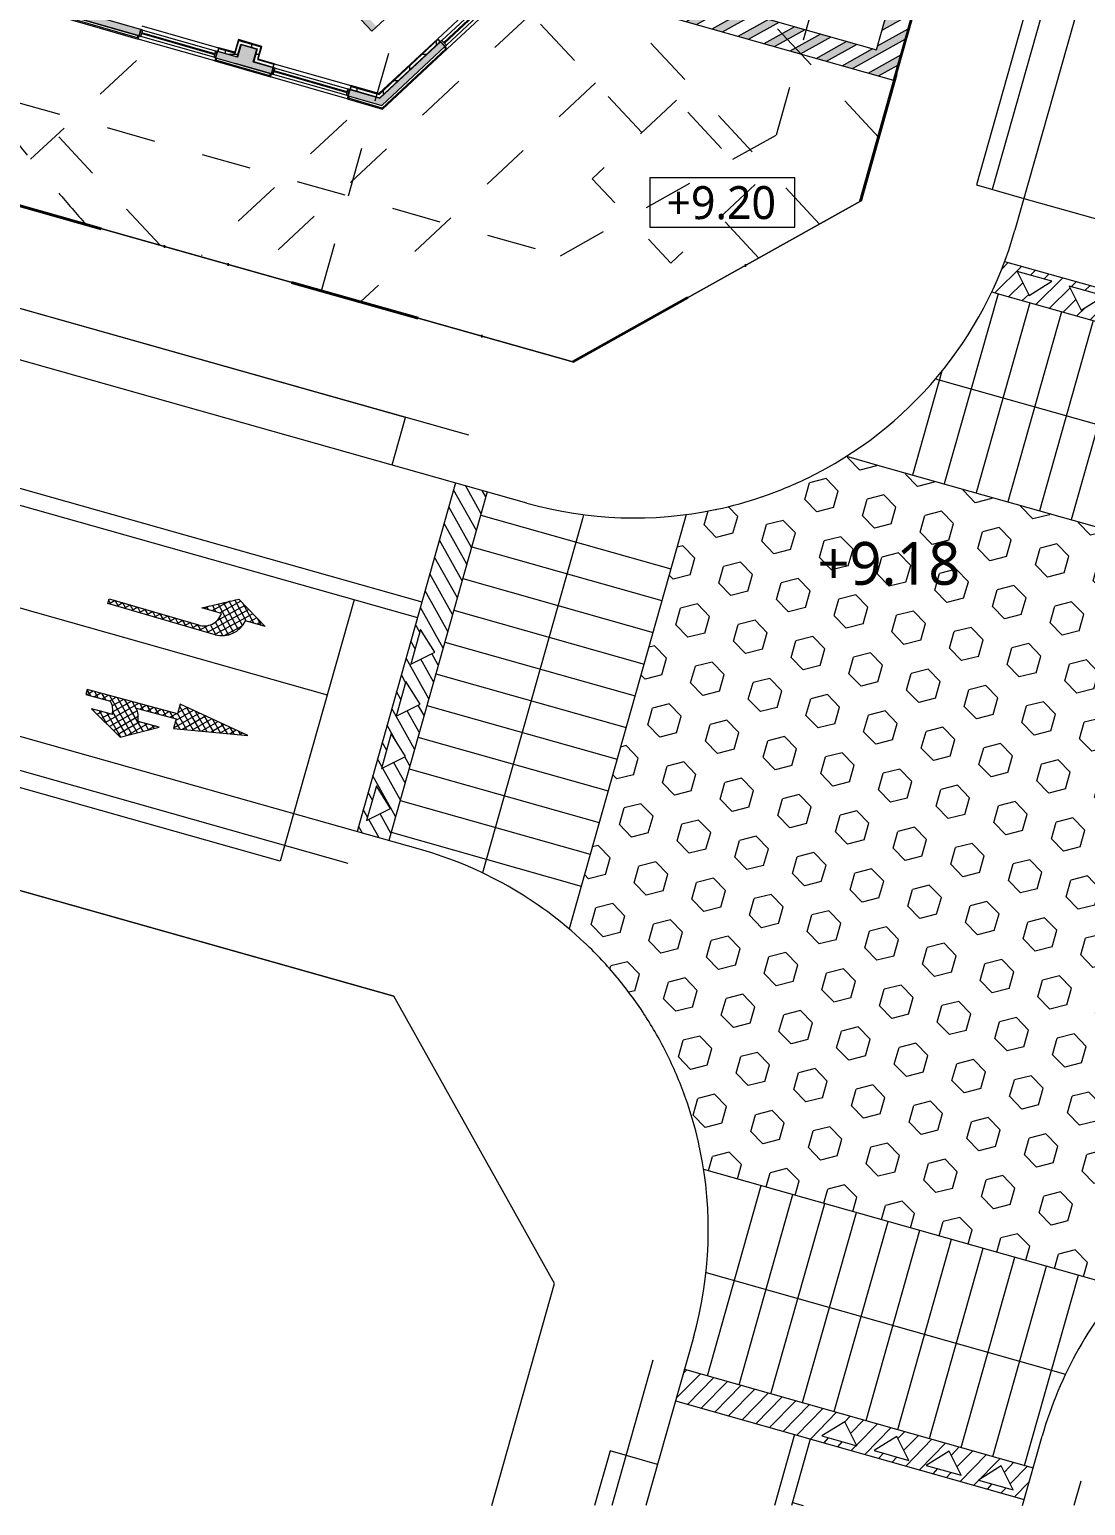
# Model space of a CAD drawing. Header units: millimetres. Extents: x -71377 to 516042, y -145869 to 441446.
# Drawn here: x 238424 to 270470, y 9500 to 54296 of the extents above; entities that cross this region are included whole.
import ezdxf

# ---------------------------------------------------------------- set-up
doc = ezdxf.new("R2010")
doc.units = ezdxf.units.MM
doc.header["$LTSCALE"] = 1000
doc.linetypes.add('_2점쇄선_M_', pattern=[10, 4, -2, 0, -2, 0, -2])
doc.linetypes.add('_점선_M_', pattern=[3, 1.5, -1.5])
doc.layers.get('Defpoints').update_dxf_attribs({"color": 171, "lineweight": 5})
for name, color, linetype, lineweight in [('08', 8, 'Continuous', 5), ('09_HID', 9, '_점선_M_', 5), ('251024_도로_dwg', 8, 'Continuous', 5), ('9-부천대장-j-교통개선-당초안', 7, 'Continuous', 5), ('A-bord', 1, '_2점쇄선_M_', 40), ('A-ele-8', 8, 'Continuous', 5), ('A-fnsh', 5, 'Continuous', 5), ('A-fnsh-4', 4, 'Continuous', 5), ('A-hat', 251, 'Continuous', 5), ('A-insu', 251, 'Continuous', 5), ('A-text-1', 3, 'Continuous', 5), ('A-text-2', 7, 'Continuous', 5), ('A-wind', 4, 'Continuous', 5), ('A-wind-hdln', 8, 'Continuous', 5), ('A_cwall', 2, 'Continuous', 5), ('A_fnsh', 5, 'Continuous', 5), ('A_fnsh-4', 4, 'Continuous', 5), ('AA_dash_M_', 7, '_점선_M_', 5), ('j-스쿨존 휀스', 7, 'Continuous', 5), ('S-ccol', 2, 'Continuous', 5), ('개선안도 base 2022 09$0$00_계획선', 7, 'Continuous', 5), ('개선안도 base 2022 09$0$j-교통개선-당초안', 7, 'Continuous', 5), ('개선안도 base 2022 09$0$m-2023_08_10', 7, 'Continuous', 5), ('조경라인_dwg', 8, 'Continuous', 5)]:
    doc.layers.add(name, color=color, linetype=linetype, lineweight=lineweight)
doc.styles.add('나눔고딕_4', font='NanumGothic.ttf', dxfattribs={"height": 1300})
doc.styles.add('나눔고딕_5', font='NanumGothic.ttf', dxfattribs={"height": 1000})
pattern_1 = [(0, (165969.5, 243949.9), (0, 800), []), (90, (165969.5, 243949.9), (-800, 5e-14), [])]

# ---------------------------------------------------------------- blocks, each defined once
blk = doc.blocks.new('251024_도로_dwg_A$C61e17efd-3827739-지반층 배치도')
at = {"layer": '9-부천대장-j-교통개선-당초안'}
h = blk.add_hatch(dxfattribs=at)
h.set_pattern_fill('FP_2', color=256, style=0, pattern_type=2)
h.set_pattern_definition([(74.222, (197844.55, -56421.4), (-875.066, 247.256), [525, -1050]), (194.222, (197844.55, -56421.4), (223.403, -881.457), [525, -1050]), (134.222, (197987.3, -55916.2), (-651.663, -634.2), [525, -1050])])
h.paths.add_polyline_path([(198415, -79444), (198671, -79153), (198937, -78870), (199211, -78596), (199494, -78330), (199786, -78075), (200086, -77828), (200643, -77412), (200708, -77365), (201030, -77149), (201359, -76944), (201695, -76749), (202036, -76565), (202608, -76290), (202737, -76231), (203094, -76081), (203457, -75943), (203823, -75816), (204194, -75701), (204568, -75599), (204945, -75509), (205325, -75430), (205708, -75364), (209262, -62786), (208699, -62299), (208168, -61778), (207670, -61225), (207207, -60643), (206781, -60032), (206394, -59397), (206047, -58739), (190061, -54222), (189421, -54601), (188759, -54940), (188076, -55237), (187377, -55491), (186663, -55702), (185938, -55867), (185204, -55988), (181650, -68567), (181941, -68823), (182224, -69088), (182498, -69363), (182763, -69646), (183019, -69938), (183265, -70237), (183502, -70545), (183728, -70860), (183944, -71182), (184150, -71511), (184345, -71847), (184529, -72188), (184701, -72536), (184863, -72888), (185013, -73246), (185151, -73608), (185278, -73975), (185392, -74346), (185495, -74720), (185585, -75097), (185663, -75477), (185729, -75860), (191254, -77421)])
at = {"layer": 'j-스쿨존 휀스'}
for p, q in [((178609, -53584), (109803, -34143)), ((197043, -37075), (194487, -46120)), ((174938, -66576), (106132, -47134)), ((184186, -81658), (182941, -86064)), ((197177, -85329), (196969, -86064))]:
    blk.add_line(p, q, dxfattribs=at)
blk = doc.blocks.new('251024_도로_dwg__X6-3827740-지반층 배치도')
at = {"layer": '개선안도 base 2022 09$0$j-교통개선-당초안'}
for p, q in [((556.59, 755.46), (557.66, 756.53)), ((558.19, 754.38), (556.59, 755.98)), ((556.59, 752.81), (558.19, 754.41)), ((558.19, 751.72), (556.59, 753.32)), ((556.59, 750.16), (558.19, 751.76)), ((558.19, 749.07), (556.59, 750.67)), ((556.59, 747.51), (558.19, 749.11)), ((558.19, 746.42), (556.59, 748.02)), ((556.59, 744.86), (558.19, 746.46)), ((558.19, 743.77), (556.59, 745.37)), ((556.59, 742.21), (558.19, 743.81)), ((558.19, 741.12), (556.59, 742.72)), ((556.59, 739.56), (558.19, 741.16)), ((558.19, 738.47), (556.59, 740.07)), ((556.59, 736.9), (558.19, 738.5)), ((558.19, 735.81), (556.59, 737.41)), ((556.59, 734.25), (558.19, 735.85)), ((558.19, 733.16), (556.59, 734.76)), ((556.59, 731.6), (558.19, 733.2)), ((558.19, 730.51), (556.59, 732.11)), ((556.59, 728.95), (558.19, 730.55)), ((558.19, 727.86), (556.59, 729.46)), ((556.59, 726.3), (558.19, 727.9)), ((558.19, 725.21), (556.59, 726.81)), ((556.59, 723.65), (558.19, 725.25)), ((558.99, 721.76), (556.59, 724.16)), ((556.59, 720.99), (558.49, 722.89)), ((568, 710.09), (556.59, 721.5)), ((556.6, 718.35), (559.39, 721.14)), ((559, 712.8), (566.87, 720.67)), ((565.33, 723.37), (564.06, 724.64)), ((564.06, 723.16), (564.95, 724.04)), ((564.06, 720.51), (565.91, 722.36)), ((568.86, 717.19), (564.06, 721.99)), ((567.04, 708.4), (556.59, 718.85)), ((557.03, 716.13), (560.72, 719.82)), ((562.13, 710.66), (557.24, 715.55)), ((557.86, 714.31), (562.49, 718.93)), ((560.43, 711.58), (567.84, 718.98)), ((568.97, 711.78), (561.29, 719.46)), ((562.16, 710.65), (568.8, 717.29)), ((569.93, 713.47), (564.06, 719.34)), ((564.06, 709.9), (569.77, 715.61)), ((564.06, 707.25), (569.47, 712.66)), ((566.08, 706.72), (564.06, 708.73)), ((564.06, 704.6), (565.94, 706.48)), ((565.11, 705.03), (564.06, 706.08)), ((564.15, 703.34), (564.06, 703.43))]:
    blk.add_line(p, q, dxfattribs=at)
blk = doc.blocks.new('251024_도로_dwg__X3-3827746-지반층 배치도')
at = {"layer": '개선안도 base 2022 09$0$j-교통개선-당초안'}
for p, q in [((585.38, 755.08), (587.06, 756.77)), ((587.07, 754.66), (585.38, 756.36)), ((577.46, 747.16), (581.2, 750.9)), ((581.2, 749.93), (579.82, 751.31)), ((581.2, 752.58), (580.79, 752.99)), ((580.99, 753.35), (581.2, 753.55)), ((585.38, 752.43), (587.07, 754.13)), ((587.07, 752.01), (585.38, 753.7)), ((585.38, 749.78), (587.07, 751.48)), ((587.07, 749.36), (585.38, 751.05)), ((574.55, 741.6), (581.2, 748.25)), ((575.51, 739.91), (582.05, 746.45)), ((576.48, 738.23), (587.07, 748.83)), ((584.6, 738.57), (576.93, 746.24)), ((577.44, 736.54), (587.07, 746.17)), ((587.07, 738.75), (577.89, 747.93)), ((581.2, 747.28), (578.86, 749.62)), ((587.07, 741.4), (582.03, 746.45)), ((587.07, 744.05), (584, 747.13)), ((587.07, 746.71), (585.38, 748.4)), ((581.2, 736.67), (575, 742.87)), ((582.8, 737.72), (575.97, 744.56)), ((578.41, 734.85), (587.07, 743.52)), ((585.1, 738.9), (587.07, 740.87)), ((581.2, 734.02), (575.79, 739.43)), ((579.37, 733.17), (581.2, 734.99)), ((585.38, 736.52), (587.07, 738.22)), ((587.07, 736.1), (585.38, 737.79)), ((585.38, 733.87), (587.07, 735.57)), ((587.07, 733.45), (585.38, 735.14)), ((581.2, 731.37), (579.33, 733.24)), ((580.33, 731.48), (581.2, 732.34)), ((585.38, 731.22), (587.07, 732.92)), ((587.07, 730.8), (585.38, 732.49)), ((585.38, 728.57), (587.07, 730.26)), ((589.25, 718.01), (582.15, 725.12)), ((582.36, 722.9), (584.58, 725.12)), ((582.75, 720.64), (587.23, 725.12)), ((583.14, 718.37), (589.88, 725.12)), ((589.64, 720.27), (584.8, 725.12)), ((587.07, 728.14), (585.38, 729.84)), ((585.38, 725.92), (587.07, 727.61)), ((587.07, 725.49), (585.38, 727.19)), ((590.03, 722.54), (587.45, 725.12)), ((590.41, 724.81), (590.1, 725.12)), ((588.87, 715.74), (582.5, 722.11)), ((583.52, 716.11), (590.04, 722.62)), ((588.48, 713.48), (583.04, 718.92)), ((588.1, 711.21), (583.59, 715.72)), ((583.91, 713.84), (589.5, 719.43)), ((584.3, 711.57), (588.95, 716.23)), ((587.71, 708.95), (584.13, 712.52)), ((584.68, 709.31), (588.41, 713.03)), ((587.32, 706.68), (584.68, 709.33)), ((585.07, 707.04), (587.86, 709.84)), ((586.94, 704.42), (585.22, 706.13)), ((585.45, 704.78), (587.32, 706.64)), ((586.55, 702.15), (585.77, 702.93)), ((585.84, 702.51), (586.77, 703.44))]:
    blk.add_line(p, q, dxfattribs=at)
blk = doc.blocks.new('251024_도로_dwg-3827738-지반층 배치도')
at = {"layer": '개선안도 base 2022 09$0$j-교통개선-당초안'}
h = blk.add_hatch(dxfattribs=at)
h.set_pattern_fill('FP_8', color=256, style=0, pattern_type=2)
h.set_pattern_definition([(76.222, (-918657.7, 148113.13), (-364.2097, 89.3102), [])])
h.paths.add_polyline_path([(-918658, 148113), (-928064, 142411), (-927546, 141556), (-918139, 147258)])
h.paths.add_polyline_path([(-922464, 145584), (-922621, 144785), (-923402, 145016), (-922974, 145275)])
h.paths.add_polyline_path([(-923871, 144732), (-924027, 143932), (-924809, 144163)])
h.paths.add_polyline_path([(-925277, 143879), (-925434, 143079), (-926215, 143310)])
h.paths.add_polyline_path([(-926684, 143026), (-926841, 142227), (-927622, 142458)])
h.paths.add_polyline_path([(-898960, 115617), (-908367, 109915), (-907849, 109060), (-898442, 114762)])
h.paths.add_polyline_path([(-898884, 114715), (-899822, 114147), (-899665, 114946)])
h.paths.add_polyline_path([(-900291, 113862), (-901229, 113294), (-901072, 114093)])
h.paths.add_polyline_path([(-901698, 113010), (-902636, 112441), (-902479, 113241)])
h.paths.add_polyline_path([(-903105, 112157), (-904042, 111588), (-903886, 112388)])
h = blk.add_hatch(dxfattribs=at)
h.set_pattern_fill('FP_7', color=256, style=0, pattern_type=2)
h.set_pattern_definition([(2, (505123839.52, 278730691.2), (-13.08731126, 374.77156013), [])])
h.paths.add_polyline_path([(-899428, 143398), (-900284, 142880), (-894582, 133473), (-893726, 133991), (-897162, 139659)])
h.paths.add_polyline_path([(-899382, 142956), (-898813, 142018), (-899613, 142174)])
h.paths.add_polyline_path([(-898529, 141549), (-897961, 140611), (-898760, 140767)])
h.paths.add_polyline_path([(-897676, 140142), (-897108, 139204), (-897907, 139361)])
h.paths.add_polyline_path([(-896824, 138735), (-896255, 137797), (-897055, 137954)])
h.paths.add_polyline_path([(-929230, 125042), (-930085, 124523), (-924620, 115508), (-924010, 115791), (-923700, 115919), (-927936, 122908)])
h.paths.add_polyline_path([(-925310, 118174), (-925541, 117393), (-926110, 118331)])
h.paths.add_polyline_path([(-924458, 116768), (-924689, 115986), (-925257, 116924)])
at = {"layer": '개선안도 base 2022 09$0$00_계획선'}
blk.add_line((-1028222, 47205), (-922668, 111186), dxfattribs=at)
at = {"layer": '개선안도 base 2022 09$0$00_계획선', "flags": 128}
for points in [[(-887488, 132510), (-893471, 128884), (-895853, 119172), (-769348, -89530)], [(-922668, 111186), (-912956, 108804), (-783522, -104730)]]:
    blk.add_lwpolyline(points, dxfattribs=at)
at = {"layer": '개선안도 base 2022 09$0$j-교통개선-당초안'}
for p, q in [((-899268, 143495), (-901139, 142361)), ((-893726, 133991), (-899428, 143398)), ((-900142, 142645), (-905273, 139535)), ((-894582, 133473), (-900284, 142880)), ((-899623, 141790), (-904754, 138680)), ((-897060, 131774), (-902936, 141468)), ((-899147, 129429), (-905980, 140703)), ((-899105, 140935), (-904236, 137825)), ((-898586, 140080), (-903717, 136970)), ((-898068, 139224), (-903199, 136114)), ((-894219, 138662), (-894394, 138950)), ((-895930, 137626), (-894138, 138712)), ((-897550, 138369), (-902681, 135259)), ((-895670, 137198), (-893758, 138357)), ((-897031, 137514), (-902162, 134404)), ((-896513, 136659), (-901644, 133549)), ((-895995, 135804), (-901126, 132694)), ((-895437, 132954), (-890908, 135700)), ((-895476, 134949), (-900607, 131839)), ((-894958, 134094), (-900089, 130983)), ((-917619, 117462), (-925135, 129862)), ((-920983, 117224), (-926903, 126991)), ((-900677, 126249), (-900682, 126234)), ((-923787, 116062), (-929230, 125042)), ((-901020, 124856), (-901023, 124841)), ((-924620, 115508), (-930085, 124523)), ((-925877, 119511), (-920746, 122621)), ((-925359, 118655), (-920228, 121766)), ((-911807, 114846), (-901137, 121314)), ((-924840, 117800), (-919709, 120910)), ((-899185, 115480), (-902295, 120611)), ((-924322, 116945), (-919191, 120055)), ((-900040, 114962), (-903151, 120093)), ((-923804, 116090), (-918673, 119200)), ((-900896, 114444), (-904006, 119575)), ((-769348, -89530), (-895853, 119172)), ((-901751, 113925), (-904861, 119056)), ((-909922, 112480), (-900372, 118269)), ((-902606, 113407), (-905716, 118538)), ((-903461, 112889), (-906571, 118020)), ((-904316, 112370), (-907426, 117501)), ((-905171, 111852), (-908282, 116983)), ((-899478, 116472), (-772537, -92950)), ((-906027, 111334), (-909137, 116465)), ((-906882, 110815), (-909992, 115946)), ((-908367, 109915), (-898960, 115617)), ((-907737, 110297), (-910847, 115428)), ((-934391, 109635), (-925497, 115026)), ((-907849, 109060), (-898442, 114762)), ((-879040, 75519), (-900612, 111108))]:
    blk.add_line(p, q, dxfattribs=at)
at = {"layer": '개선안도 base 2022 09$0$j-교통개선-당초안', "flags": 128}
for points in [[(-899613, 142174), (-898813, 142018), (-899382, 142956)], [(-898760, 140767), (-897961, 140611), (-898529, 141549)], [(-897907, 139361), (-897108, 139204), (-897676, 140142)], [(-897055, 137954), (-896255, 137797), (-896824, 138735)], [(-925310, 118174), (-926110, 118331), (-925541, 117393)], [(-924458, 116768), (-925257, 116924), (-924689, 115986)], [(-899665, 114946), (-899822, 114147), (-898884, 114715)], [(-901072, 114093), (-901229, 113294), (-900291, 113862)], [(-902479, 113241), (-902636, 112441), (-901698, 113010)], [(-903886, 112388), (-904042, 111588), (-903105, 112157)]]:
    blk.add_lwpolyline(points, close=True, dxfattribs=at)
for points in [[(-892016, 135028), (-891239, 133745), (-889768, 134637)], [(-933613, 108352), (-925575, 113225), (-926352, 114507), (-928296, 117714)], [(-903177, 109553), (-897405, 113051), (-896122, 113829), (-861652, 56961), (-862934, 56183)], [(-864586, 51674), (-875036, 68913), (-883821, 77620), (-904214, 111263)], [(-909015, 110984), (-867676, 42785), (-858269, 48487)], [(-865014, 51415), (-875431, 68601), (-884217, 77308), (-904642, 111004)], [(-896101, 107450), (-896763, 108514), (-896505, 108674), (-898005, 110365), (-897150, 108273), (-896892, 108433), (-895393, 106026), (-895264, 106106), (-895673, 106763)], [(-899945, 107115), (-899628, 106581), (-900634, 107152), (-900652, 108308), (-900335, 107773)], [(-895439, 107096), (-895305, 106881), (-895091, 106537), (-895137, 107761), (-896215, 108343), (-895867, 107784)], [(-906812, 107349), (-908095, 106572), (-873624, 49704), (-872341, 50481), (-866569, 53980)], [(-899370, 107457), (-897639, 104538), (-897762, 104465), (-899200, 106890)]]:
    blk.add_lwpolyline(points, dxfattribs=at)
at = {"layer": '개선안도 base 2022 09$0$j-교통개선-당초안'}
for centre, radius, start, end in [((-907359, 152623), 12000, 273.6497, 301.2221), ((-889217, 122692), 12000, 121.2221, 148.7901), ((-889217, 122692), 12000, 149.0196, 155.7236), ((-889217, 122692), 12000, 148.7901, 149.0196), ((-889217, 122692), 12000, 155.9651, 162.7119), ((-889217, 122692), 12000, 155.7236, 155.9651), ((-889217, 122692), 12000, 162.8332, 169.6113), ((-889217, 122692), 12000, 169.7322, 176.4798), ((-889217, 122692), 12000, 176.7201, 183.4255), ((-889217, 122692), 12000, 176.4798, 176.7201), ((-889217, 122692), 12000, 183.4255, 183.6531), ((-889217, 122692), 12000, 183.6531, 211.2221), ((-900043, 107034), 795, 32.1438, 111.5663), ((-895314, 107148), 843, 131.0062, 158.9858), ((-899685, 106631), 550, 28.1746, 118.1846), ((-895109, 106615), 583, 124.3879, 165.2376)]:
    blk.add_arc(centre, radius, start, end, dxfattribs=at)
at = {"layer": '개선안도 base 2022 09$0$m-2023_08_10'}
for p, q in [((-920958, 116645), (-918154, 118345)), ((-917072, 116559), (-917619, 117462)), ((-920656, 116684), (-920983, 117224)), ((-923700, 115919), (-923787, 116062)), ((-912315, 114538), (-911807, 114846)), ((-910032, 112414), (-909922, 112480))]:
    blk.add_line(p, q, dxfattribs=at)
for start, end in [(72.8617, 121.2221), (72.6819, 72.8617), (65.9522, 72.6819), (65.7383, 65.9522), (59.0312, 65.7383), (58.8021, 59.0312), (31.2221, 58.8021)]:
    blk.add_arc((-919277, 104764), 12000, start, end, dxfattribs=at)
at = {"rotation": 136.9999987515237}
blk.add_blockref('251024_도로_dwg_A$C61e17efd-3827739-지반층 배치도', (-815049, -52718), dxfattribs=at)
for name, p, xscale, yscale, zscale, rotation in [('251024_도로_dwg__X3-3827746-지반층 배치도', (-886572, 191389), 89.60000000006414, 89.60000000006414, 89.60000000006414, 211.9033404196669), ('251024_도로_dwg__X6-3827740-지반층 배치도', (-889320, 188280), 89.6000000000641, 89.6000000000641, 89.6000000000641, 210.6691462271637)]:
    blk.add_blockref(name, p, dxfattribs=dict(xscale=xscale, yscale=yscale, zscale=zscale, rotation=rotation))
blk = doc.blocks.new('시스템 패널 - 유리 패널-6130299-지반층 배치도')
at = {"layer": 'A-wind'}
for p, q in [((1150, 12.5), (-1150, 12.5)), ((-1150, 12.5), (-1150, -12.5)), ((1150, -12.5), (1150, 12.5)), ((-1150, -12.5), (1150, -12.5))]:
    blk.add_line(p, q, dxfattribs=at)
blk = doc.blocks.new('직사각형 멀리언 - 50 x 200mm-V61-지반층 배치도')
at = {"layer": 'A-wind-hdln'}
for p, q in [((-18940, -213849), (-21151, -213215)), ((-21096, -213023), (-18885, -213657))]:
    blk.add_line(p, q, dxfattribs=at)
blk = doc.blocks.new('직사각형 멀리언 - 50 x 200mm-6130360-지반층 배치도')
at = {"layer": 'A-wind'}
for p, q in [((-25, 100), (25, 100)), ((-25, -100), (-25, 100)), ((25, 100), (25, -100)), ((25, -100), (-25, -100))]:
    blk.add_line(p, q, dxfattribs=at)
blk = doc.blocks.new('시스템 패널 - 유리 패널-V139-지반층 배치도')
at = {"layer": 'A-wind'}
for p, q in [((1150, 12.5), (-1150, 12.5)), ((-1150, 12.5), (-1150, -12.5)), ((1150, -12.5), (1150, 12.5)), ((-1150, -12.5), (1150, -12.5))]:
    blk.add_line(p, q, dxfattribs=at)
blk = doc.blocks.new('직사각형 멀리언 - 50 x 200mm-V140-지반층 배치도')
at = {"layer": 'A-wind'}
for p, q in [((-25, 100), (25, 100)), ((-25, -100), (-25, 100)), ((25, 100), (25, -100)), ((25, -100), (-25, -100))]:
    blk.add_line(p, q, dxfattribs=at)
blk = doc.blocks.new('조경라인_dwg_소방차전용주차구역_7x12_-V128-지반층 배치도')
at = {"layer": '08'}
h = blk.add_hatch(color=256, dxfattribs=at)
h.paths.add_polyline_path([(6528, 0), (7000, 472), (7000, 798), (6202, 0)])
h.paths.add_polyline_path([(5707, 0), (7000, 1293), (7000, 1618), (6250, 868), (6250, 750), (6132, 750), (5382, 0)])
h.paths.add_polyline_path([(4887, 0), (5637, 750), (5312, 750), (4562, 0)])
h.paths.add_polyline_path([(4067, 0), (4817, 750), (4492, 750), (3742, 0), (3801, 0)])
h.paths.add_polyline_path([(3247, 0), (3997, 750), (3671, 750), (2921, 0)])
h.paths.add_polyline_path([(2426, 0), (3176, 750), (2851, 750), (2101, 0)])
h.paths.add_polyline_path([(1606, 0), (2356, 750), (2031, 750), (1281, 0)])
h.paths.add_polyline_path([(6250, 1363), (7000, 2113), (7000, 2438), (6250, 1688)])
h.paths.add_polyline_path([(786, 0), (1536, 750), (1211, 750), (461, 0)])
h.paths.add_polyline_path([(0, 34), (750, 784), (750, 1110), (0, 360)])
h.paths.add_polyline_path([(6250, 2183), (7000, 2933), (7000, 3258), (6250, 2508)])
h.paths.add_polyline_path([(0, 854), (750, 1604), (750, 1930), (0, 1180)])
h.paths.add_polyline_path([(6250, 3003), (7000, 3753), (7000, 4079), (6250, 3329)])
h.paths.add_polyline_path([(0, 1675), (750, 2425), (750, 2750), (0, 2000)])
h.paths.add_polyline_path([(6250, 3824), (7000, 4574), (7000, 4899), (6250, 4149)])
h.paths.add_polyline_path([(0, 2495), (750, 3245), (750, 3570), (0, 2820), (0, 2520)])
h.paths.add_polyline_path([(6250, 4644), (7000, 5394), (7000, 5719), (6250, 4969)])
h.paths.add_polyline_path([(0, 3315), (750, 4065), (750, 4390), (0, 3640)])
h.paths.add_polyline_path([(6250, 5464), (7000, 6214), (7000, 6539), (6250, 5789)])
h.paths.add_polyline_path([(0, 4135), (750, 4885), (750, 5211), (0, 4461)])
h.paths.add_polyline_path([(6250, 6284), (7000, 7034), (7000, 7360), (6250, 6610)])
h.paths.add_polyline_path([(0, 4956), (750, 5706), (750, 6031), (0, 5281)])
h.paths.add_polyline_path([(6250, 7104), (7000, 7854), (7000, 8180), (6250, 7430)])
h.paths.add_polyline_path([(0, 5776), (750, 6526), (750, 6851), (0, 6101)])
h.paths.add_polyline_path([(6250, 7925), (7000, 8675), (6990, 8990), (6250, 8250)])
h.paths.add_polyline_path([(0, 6596), (750, 7346), (750, 7671), (0, 6921)])
h.paths.add_polyline_path([(6250, 8745), (7000, 9495), (7000, 9820), (6250, 9070), (6250, 8781)])
h.paths.add_polyline_path([(0, 7416), (750, 8166), (750, 8492), (0, 7742)])
h.paths.add_polyline_path([(6250, 9565), (7000, 10315), (7000, 10640), (6250, 9890)])
h.paths.add_polyline_path([(0, 8237), (750, 8987), (750, 9312), (0, 8562)])
h.paths.add_polyline_path([(6250, 10385), (7000, 11135), (7000, 11461), (6250, 10711)])
h.paths.add_polyline_path([(0, 9057), (750, 9807), (750, 10132), (0, 9382)])
h.paths.add_polyline_path([(6250, 11206), (7000, 11956), (7000, 12000), (6719, 12000), (5969, 11250), (6250, 11250)])
h.paths.add_polyline_path([(5474, 11250), (6224, 12000), (5899, 12000), (5149, 11250)])
h.paths.add_polyline_path([(0, 9877), (750, 10627), (750, 10952), (0, 10202)])
h.paths.add_polyline_path([(4654, 11250), (5404, 12000), (5079, 12000), (4329, 11250)])
h.paths.add_polyline_path([(3834, 11250), (4584, 12000), (4258, 12000), (3508, 11250), (3572, 11250)])
h.paths.add_polyline_path([(3013, 11250), (3763, 12000), (3438, 12000), (2688, 11250)])
h.paths.add_polyline_path([(2193, 11250), (2943, 12000), (2618, 12000), (1868, 11250)])
h.paths.add_polyline_path([(0, 10697), (1303, 12000), (977, 12000), (0, 11023)])
h.paths.add_polyline_path([(1373, 11250), (2123, 12000), (1798, 12000), (1048, 11250)])
h.paths.add_polyline_path([(0, 11518), (482, 12000), (157, 12000), (0, 11843)])
h = blk.add_hatch(color=256, dxfattribs=at)
h.paths.add_polyline_path([(3711, 8372), (3814, 8401), (3912, 8442), (4005, 8494), (4092, 8555), (4172, 8626), (4277, 8754), (4304, 8793), (4356, 8886), (4397, 8984), (4426, 9087), (4444, 9192), (4450, 9298), (4444, 9404), (4426, 9509), (4397, 9612), (4356, 9710), (4304, 9803), (4243, 9890), (4172, 9970), (4092, 10041), (4005, 10102), (3877, 10168), (3814, 10195), (3711, 10224), (3606, 10242), (3484, 10247), (3394, 10242), (3289, 10224), (3186, 10195), (3019, 10116), (2995, 10102), (2908, 10041), (2828, 9970), (2757, 9890), (2696, 9803), (2644, 9710), (2581, 9536), (2574, 9509), (2556, 9404), (2550, 9298), (2556, 9192), (2574, 9087), (2603, 8984), (2644, 8886), (2696, 8793), (2757, 8706), (2842, 8614), (2908, 8555), (2995, 8494), (3088, 8442), (3186, 8401), (3289, 8372), (3394, 8354), (3500, 8348), (3606, 8354)])
h.paths.add_polyline_path([(3712, 8610), (3623, 8589), (3532, 8579), (3440, 8580), (3349, 8594), (3261, 8619), (3177, 8655), (3097, 8701), (3025, 8757), (2960, 8822), (2871, 8950), (2857, 8974), (2821, 9058), (2796, 9146), (2783, 9237), (2781, 9329), (2790, 9420), (2812, 9509), (2844, 9595), (2887, 9676), (2940, 9751), (3954, 8739), (3879, 8686), (3798, 8643)])
h.paths.add_polyline_path([(4060, 8845), (3046, 9857), (3121, 9910), (3202, 9953), (3288, 9986), (3377, 10007), (3468, 10017), (3560, 10016), (3651, 10002), (3739, 9977), (3823, 9941), (3969, 9844), (3975, 9839), (4040, 9774), (4096, 9702), (4143, 9622), (4179, 9538), (4204, 9450), (4217, 9359), (4219, 9267), (4210, 9176), (4185, 9079), (4156, 9001), (4113, 8920)])
h = blk.add_hatch(color=256, dxfattribs=at)
h.paths.add_polyline_path([(4097, 3785), (4139, 3804), (4065, 3935), (3884, 3935), (3810, 3803), (3854, 3785)])
h.paths.add_polyline_path([(4139, 3804), (4233, 3874), (4259, 3900), (4298, 3993), (4298, 4129), (4262, 4202), (4208, 4261), (4126, 4312), (4054, 4325), (3883, 4325), (3823, 4308), (3735, 4242), (3672, 4158), (3660, 4118), (3660, 3985), (3692, 3907), (3757, 3839), (3810, 3803), (3882, 3936), (3817, 3991), (3810, 4008), (3820, 4108), (3868, 4158), (3904, 4175), (4071, 4172), (4126, 4132), (4148, 4100), (4137, 3990), (4067, 3936)])
h.paths.add_polyline_path([(3474, 3785), (3474, 3932), (2998, 3932), (2998, 4291), (2834, 4291), (2834, 3785)])
h.paths.add_polyline_path([(4378, 4439), (4378, 4577), (4197, 4577), (4197, 4688), (4051, 4688), (4051, 4577), (3911, 4577), (3911, 4688), (3765, 4688), (3765, 4577), (3584, 4577), (3584, 4439), (4021, 4439)])
h.paths.add_polyline_path([(3474, 4190), (3474, 5271), (3320, 5271), (3320, 4934), (3207, 4934), (3207, 4770), (3320, 4770), (3320, 4190)])
h.paths.add_polyline_path([(3200, 4393), (3254, 4546), (3186, 4613), (3111, 4717), (3064, 4832), (3054, 4929), (3054, 5037), (3213, 5037), (3213, 5183), (2749, 5183), (2749, 5037), (2894, 5037), (2884, 4832), (2837, 4717), (2732, 4579), (2694, 4546), (2748, 4393), (2826, 4454), (2932, 4594), (2974, 4677), (3016, 4594), (3077, 4506), (3162, 4417)])
h.paths.add_polyline_path([(4097, 4729), (4139, 4748), (4065, 4879), (3884, 4879), (3810, 4747), (3854, 4729), (3940, 4729)])
h.paths.add_polyline_path([(4139, 4748), (4233, 4818), (4261, 4847), (4298, 4937), (4298, 5073), (4262, 5146), (4208, 5205), (4126, 5256), (4079, 5269), (3883, 5269), (3797, 5235), (3735, 5186), (3672, 5102), (3660, 5062), (3660, 4929), (3692, 4851), (3757, 4783), (3810, 4747), (3882, 4880), (3817, 4935), (3810, 4952), (3820, 5052), (3868, 5102), (3904, 5119), (4071, 5116), (4126, 5076), (4148, 5044), (4137, 4934), (4067, 4880), (4108, 4804)])
h.paths.add_polyline_path([(4698, 5682), (4698, 6406), (4782, 6406), (4782, 6583), (4698, 6583), (4698, 7167), (4548, 7167), (4548, 5682)])
h.paths.add_polyline_path([(4456, 5823), (4513, 5979), (4458, 6028), (4391, 6134), (4322, 6299), (4314, 6335), (4314, 6716), (4452, 6716), (4452, 6860), (4031, 6860), (4031, 6716), (4178, 6716), (4169, 6299), (4125, 6187), (4062, 6071), (4002, 5998), (3977, 5980), (4033, 5824), (4139, 5924), (4167, 5958), (4245, 6100), (4268, 6044), (4350, 5924), (4429, 5845)])
h.paths.add_polyline_path([(3579, 5682), (3621, 5701), (3547, 5832), (3365, 5832), (3296, 5698), (3336, 5682)])
h.paths.add_polyline_path([(3621, 5701), (3715, 5771), (3758, 5829), (3780, 5890), (3780, 6026), (3744, 6099), (3690, 6158), (3608, 6209), (3518, 6222), (3365, 6222), (3305, 6205), (3217, 6139), (3154, 6055), (3142, 6015), (3142, 5882), (3174, 5804), (3239, 5736), (3292, 5700), (3363, 5833), (3299, 5888), (3292, 5905), (3301, 6005), (3349, 6055), (3386, 6072), (3562, 6063), (3607, 6029), (3630, 5997), (3619, 5887), (3548, 5833), (3578, 5778)])
h.paths.add_polyline_path([(2997, 5682), (2997, 5829), (2671, 5829), (2671, 6221), (2514, 6221), (2514, 5829), (2188, 5829), (2195, 5682)])
h.paths.add_polyline_path([(3799, 6270), (3799, 6645), (3887, 6645), (3887, 6784), (3799, 6784), (3799, 7167), (3649, 7167), (3649, 6270)])
h.paths.add_polyline_path([(3556, 6378), (3556, 7109), (3408, 7109), (3408, 6864), (3241, 6864), (3241, 7109), (3090, 7109), (3090, 6378), (3474, 6378)])
h.paths.add_polyline_path([(2896, 6214), (2987, 6343), (2864, 6449), (2822, 6497), (2725, 6661), (2693, 6756), (2676, 6894), (2670, 7165), (2518, 7165), (2512, 6894), (2495, 6756), (2447, 6621), (2324, 6449), (2201, 6343), (2292, 6214), (2396, 6310), (2532, 6480), (2594, 6584), (2709, 6406), (2837, 6264)])
h.paths.add_polyline_path([(3408, 6526), (3241, 6526), (3241, 6723), (3408, 6723), (3408, 6610)])
h.paths.add_polyline_path([(4364, 6973), (4364, 7118), (4122, 7118), (4122, 6973)])
h.paths.add_polyline_path([(3300, 8767), (3300, 9244), (3448, 9244), (3120, 9571), (3120, 8767)])
h.paths.add_polyline_path([(3801, 9244), (3895, 9289), (3955, 9346), (3991, 9408), (4012, 9473), (4011, 9596), (3991, 9665), (3941, 9736), (3865, 9797), (3752, 9844), (3120, 9851), (3120, 9783), (3300, 9604), (3300, 9669), (3715, 9664), (3773, 9640), (3826, 9586), (3831, 9569), (3826, 9483), (3791, 9439), (3760, 9424), (3480, 9424), (3660, 9244)])
h = blk.add_hatch(color=256, dxfattribs=at)
h.paths.add_polyline_path([(4249, 1790), (4899, 2584), (4998, 2767), (4992, 2873), (4904, 2984), (4786, 3031), (4563, 3041), (4424, 3016), (4224, 2958), (4081, 2889), (3905, 2771), (3740, 2613), (3688, 2553), (3634, 2421), (3625, 2355), (3633, 2289), (3688, 2239), (3763, 2201), (3847, 2183), (4025, 2183), (3619, 1790)])
h.paths.add_polyline_path([(3108, 1790), (3551, 2631), (3015, 2631), (2992, 2589), (3136, 2589), (2660, 1790)])
h.paths.add_polyline_path([(2419, 1790), (2862, 2631), (2326, 2631), (2303, 2589), (2447, 2589), (1971, 1790)])
h.paths.add_polyline_path([(4232, 2425), (4153, 2403), (4028, 2402), (3974, 2441), (3968, 2512), (4004, 2585), (4116, 2689), (4160, 2725), (4222, 2756), (4387, 2813), (4507, 2811), (4550, 2769), (4550, 2683), (4529, 2640), (4482, 2586), (4320, 2467)])
for p, q in [((0, 11843), (157, 12000)), ((0, 11023), (977, 12000)), ((0, 11518), (482, 12000)), ((0, 10697), (1303, 12000)), ((1048, 11250), (1798, 12000)), ((1373, 11250), (2123, 12000)), ((1868, 11250), (2618, 12000)), ((2193, 11250), (2943, 12000)), ((2688, 11250), (3438, 12000)), ((3013, 11250), (3763, 12000)), ((3508, 11250), (4258, 12000)), ((3834, 11250), (4584, 12000)), ((4329, 11250), (5079, 12000)), ((4654, 11250), (5404, 12000)), ((5149, 11250), (5899, 12000)), ((5474, 11250), (6224, 12000)), ((5969, 11250), (6719, 12000)), ((6250, 11206), (7000, 11956)), ((6250, 10711), (7000, 11461)), ((0, 10202), (750, 10952)), ((6250, 10385), (7000, 11135)), ((0, 9877), (750, 10627)), ((6250, 9890), (7000, 10640)), ((6250, 9565), (7000, 10315)), ((0, 9382), (750, 10132)), ((3046, 9857), (4060, 8845)), ((0, 9057), (750, 9807)), ((2940, 9751), (3954, 8739)), ((6250, 9070), (7000, 9820)), ((6250, 8745), (7000, 9495)), ((0, 8562), (750, 9312)), ((0, 8237), (750, 8987)), ((6250, 8250), (7000, 9000)), ((6250, 7925), (7000, 8675)), ((0, 7742), (750, 8492)), ((0, 7416), (750, 8166)), ((6250, 7430), (7000, 8180)), ((0, 6921), (750, 7671)), ((6250, 7104), (7000, 7854)), ((0, 6596), (750, 7346)), ((6250, 6610), (7000, 7360)), ((0, 6101), (750, 6851)), ((6250, 6284), (7000, 7034)), ((0, 5776), (750, 6526)), ((6250, 5789), (7000, 6539)), ((6250, 5464), (7000, 6214)), ((6250, 4969), (7000, 5719)), ((6250, 4644), (7000, 5394)), ((0, 4135), (750, 4885)), ((6250, 4149), (7000, 4899)), ((6250, 3824), (7000, 4574)), ((0, 3640), (750, 4390)), ((0, 3315), (750, 4065)), ((6250, 3329), (7000, 4079)), ((6250, 3003), (7000, 3753)), ((0, 2820), (750, 3570)), ((0, 2495), (750, 3245)), ((6250, 2508), (7000, 3258)), ((0, 2000), (750, 2750)), ((6250, 2183), (7000, 2933)), ((0, 1675), (750, 2425)), ((6250, 1688), (7000, 2438)), ((0, 1180), (750, 1930)), ((6250, 1363), (7000, 2113)), ((0, 854), (750, 1604)), ((6250, 868), (7000, 1618)), ((0, 360), (750, 1110)), ((5707, 0), (7000, 1293)), ((0, 34), (750, 784)), ((461, 0), (1211, 750)), ((786, 0), (1536, 750)), ((1281, 0), (2031, 750)), ((1606, 0), (2356, 750)), ((2101, 0), (2851, 750)), ((2426, 0), (3176, 750)), ((2921, 0), (3671, 750)), ((3247, 0), (3997, 750)), ((3742, 0), (4492, 750)), ((4067, 0), (4817, 750)), ((4562, 0), (5312, 750)), ((4887, 0), (5637, 750)), ((5382, 0), (6132, 750)), ((6202, 0), (7000, 798)), ((6528, 0), (7000, 472))]:
    blk.add_line(p, q, dxfattribs=at)
at = {"layer": '08', "flags": 128}
for points in [[(7000, 0), (7000, 12000), (0, 12000), (0, 0)], [(6250, 750), (6250, 11250), (750, 11250), (750, 750)], [(2594, 6584), (2656, 6480), (2709, 6406), (2751, 6357), (2792, 6310), (2837, 6264), (2896, 6214), (2987, 6343), (2930, 6387), (2864, 6449), (2822, 6497), (2781, 6560), (2741, 6621), (2714, 6688), (2693, 6756), (2683, 6807), (2676, 6894), (2670, 7028), (2670, 7165), (2518, 7165), (2518, 7028), (2512, 6894), (2505, 6807), (2495, 6756), (2474, 6688), (2447, 6621), (2407, 6560), (2366, 6497), (2324, 6449), (2258, 6387), (2201, 6343), (2292, 6214), (2351, 6264), (2396, 6310), (2437, 6357), (2479, 6406), (2532, 6480)], [(3408, 6864), (3408, 7109), (3556, 7109), (3556, 6378), (3090, 6378), (3090, 7109), (3241, 7109), (3241, 6864)], [(3241, 6723), (3408, 6723), (3408, 6526), (3241, 6526)], [(3799, 6784), (3799, 7167), (3649, 7167), (3649, 6270), (3799, 6270), (3799, 6270), (3799, 6645), (3887, 6645), (3887, 6784)], [(4122, 7118), (4364, 7118), (4364, 6973), (4122, 6973)], [(4548, 5682), (4548, 7167), (4698, 7167), (4698, 6583), (4782, 6583), (4782, 6406), (4698, 6406), (4698, 5682)], [(750, 6031), (0, 5281)], [(2514, 6221), (2671, 6221), (2671, 5829), (2997, 5829), (2997, 5682), (2188, 5682), (2188, 5829), (2514, 5829)], [(3365, 6222), (3561, 6222), (3608, 6209), (3648, 6188), (3690, 6158), (3718, 6130), (3744, 6099), (3766, 6061), (3780, 6026), (3780, 5890), (3763, 5839), (3741, 5797), (3715, 5771), (3683, 5742), (3621, 5701), (3579, 5682), (3336, 5682), (3292, 5700), (3239, 5736), (3206, 5765), (3174, 5804), (3157, 5835), (3142, 5882), (3142, 6015), (3154, 6055), (3181, 6095), (3217, 6139), (3259, 6175), (3305, 6205)], [(3386, 6072), (3541, 6072), (3553, 6069), (3569, 6060), (3593, 6043), (3607, 6029), (3621, 6013), (3630, 5997), (3630, 5914), (3625, 5898), (3619, 5887), (3612, 5880), (3591, 5861), (3548, 5833), (3547, 5832), (3365, 5832), (3363, 5833), (3331, 5855), (3314, 5870), (3299, 5888), (3295, 5894), (3292, 5905), (3292, 5991), (3301, 6005), (3325, 6034), (3349, 6055), (3368, 6067)], [(750, 5706), (0, 4956)], [(750, 5211), (0, 4461)], [(3054, 5037), (3213, 5037), (3213, 5183), (2749, 5183), (2749, 5037), (2894, 5037), (2894, 4929), (2892, 4882), (2884, 4832), (2871, 4791), (2850, 4746), (2837, 4717), (2815, 4687), (2794, 4657), (2762, 4613), (2732, 4579), (2694, 4546), (2748, 4393), (2786, 4417), (2826, 4454), (2871, 4506), (2904, 4551), (2932, 4594), (2954, 4632), (2974, 4677), (2994, 4632), (3016, 4594), (3044, 4551), (3077, 4506), (3122, 4454), (3162, 4417), (3200, 4393), (3254, 4546), (3216, 4579), (3186, 4613), (3154, 4657), (3133, 4687), (3111, 4717), (3098, 4746), (3077, 4791), (3064, 4832), (3056, 4882), (3054, 4929)], [(3320, 4770), (3207, 4770), (3207, 4934), (3320, 4934), (3320, 5271), (3474, 5271), (3474, 4190), (3320, 4190)], [(3883, 5269), (4079, 5269), (4126, 5256), (4166, 5235), (4208, 5205), (4236, 5177), (4262, 5146), (4284, 5108), (4298, 5073), (4298, 4937), (4281, 4886), (4259, 4844), (4233, 4818), (4201, 4789), (4139, 4748), (4097, 4729), (3854, 4729), (3810, 4747), (3757, 4783), (3724, 4812), (3692, 4851), (3675, 4882), (3660, 4929), (3660, 5062), (3672, 5102), (3699, 5142), (3735, 5186), (3777, 5222), (3823, 5252)], [(3904, 5119), (4059, 5119), (4071, 5116), (4088, 5107), (4111, 5090), (4126, 5076), (4139, 5060), (4148, 5044), (4148, 4961), (4143, 4945), (4137, 4934), (4130, 4927), (4109, 4908), (4067, 4880), (4065, 4879), (3884, 4879), (3882, 4880), (3849, 4902), (3833, 4917), (3817, 4935), (3814, 4941), (3810, 4952), (3810, 5038), (3820, 5052), (3843, 5081), (3868, 5102), (3886, 5114)], [(4051, 4577), (3911, 4577), (3911, 4688), (3765, 4688), (3765, 4577), (3584, 4577), (3584, 4439), (4378, 4439), (4378, 4577), (4197, 4577), (4197, 4688), (4051, 4688)], [(2834, 3785), (3474, 3785), (3474, 3932), (2998, 3932), (2998, 4291), (2834, 4291)], [(3883, 4325), (4079, 4325), (4126, 4312), (4166, 4291), (4208, 4261), (4236, 4233), (4262, 4202), (4284, 4164), (4298, 4129), (4298, 3993), (4281, 3942), (4259, 3900), (4233, 3874), (4201, 3845), (4139, 3804), (4097, 3785), (3854, 3785), (3810, 3803), (3757, 3839), (3724, 3868), (3692, 3907), (3675, 3938), (3660, 3985), (3660, 4118), (3672, 4158), (3699, 4198), (3735, 4242), (3777, 4278), (3823, 4308)], [(3904, 4175), (4059, 4175), (4071, 4172), (4088, 4163), (4111, 4146), (4126, 4132), (4139, 4116), (4148, 4100), (4148, 4017), (4143, 4001), (4137, 3990), (4130, 3983), (4109, 3964), (4067, 3936), (4065, 3935), (3884, 3935), (3882, 3936), (3849, 3958), (3833, 3973), (3817, 3991), (3814, 3997), (3810, 4008), (3810, 4094), (3820, 4108), (3843, 4137), (3868, 4158), (3886, 4170)], [(4992, 2873), (4951, 2930), (4904, 2984), (4841, 3015), (4786, 3031), (4712, 3038), (4563, 3041), (4480, 3032), (4352, 2995), (4224, 2958), (4128, 2909), (4081, 2889), (3980, 2821), (3905, 2771), (3819, 2693), (3740, 2613), (3688, 2553), (3662, 2489), (3634, 2421), (3625, 2355), (3633, 2289), (3688, 2239), (3763, 2201), (3847, 2183), (4025, 2183), (3619, 1790), (4249, 1790), (4899, 2584), (4936, 2646), (4979, 2718), (4998, 2767)], [(4453, 2813), (4387, 2813), (4344, 2804), (4288, 2782), (4222, 2756), (4160, 2725), (4116, 2689), (4044, 2628), (4004, 2585), (3983, 2552), (3968, 2512), (3965, 2478), (3974, 2441), (3992, 2421), (4028, 2402), (4088, 2398), (4153, 2403), (4232, 2425), (4320, 2467), (4381, 2504), (4482, 2586), (4529, 2640), (4550, 2683), (4550, 2736), (4550, 2769), (4532, 2793), (4507, 2811)], [(2862, 2631), (2326, 2631), (2303, 2589), (2447, 2589), (1971, 1790), (2419, 1790)], [(3551, 2631), (3015, 2631), (2992, 2589), (3136, 2589), (2660, 1790), (3108, 1790)]]:
    blk.add_lwpolyline(points, close=True, dxfattribs=at)
for points in [[(3120, 9783), (3120, 9851), (3752, 9844), (3865, 9797), (3941, 9736), (3991, 9665), (4011, 9596), (4012, 9473), (3991, 9408), (3955, 9346), (3895, 9289), (3801, 9244), (3660, 9244)], [(3448, 9244), (3300, 9244), (3300, 8767), (3120, 8767), (3120, 9571)], [(3300, 9604), (3300, 9669), (3715, 9664), (3773, 9640), (3808, 9612), (3826, 9586), (3831, 9569), (3832, 9501), (3826, 9483), (3812, 9459), (3791, 9439), (3760, 9424), (3480, 9424)], [(4178, 6716), (4031, 6716), (4031, 6860), (4452, 6860), (4452, 6716), (4314, 6716), (4314, 6335), (4322, 6299), (4340, 6243), (4365, 6187), (4391, 6134), (4428, 6070), (4458, 6028), (4488, 5997), (4513, 5979), (4456, 5823), (4429, 5845), (4387, 5884), (4350, 5924), (4322, 5957), (4295, 6001), (4268, 6044), (4245, 6100), (4222, 6044), (4195, 6001), (4167, 5958), (4139, 5924), (4102, 5884), (4060, 5846), (4033, 5824), (3977, 5980), (4002, 5998), (4032, 6029), (4062, 6071), (4099, 6134), (4125, 6187), (4150, 6243), (4169, 6299), (4177, 6335), (4178, 6716)]]:
    blk.add_lwpolyline(points, dxfattribs=at)
at = {"layer": '08'}
blk.add_circle((3500, 9298), 950, dxfattribs=at)
for start, end in [(321.0316, 129.0652), (141.0235, 309.0733)]:
    blk.add_arc((3500, 9298), 720, start, end, dxfattribs=at)
blk = doc.blocks.new('조경라인_dwg_소방차전용주차구역-7862190-지반층 배치도')
at = {"rotation": 344.2221304250381}
blk.add_blockref('조경라인_dwg_소방차전용주차구역_7x12_-V128-지반층 배치도', (184758, -40902), dxfattribs=at)
blk = doc.blocks.new('조경라인_dwg-6847807-지반층 배치도')
at = {"layer": '09_HID'}
for p, q in [((264191, 51031), (256766, 58993)), ((262398, 48393), (254492, 56872)), ((257004, 51167), (252990, 55472)), ((253645, 54770), (245247, 46938)), ((241667, 53353), (238457, 50359)), ((255599, 52674), (248471, 46027)), ((248052, 51549), (243643, 47438)), ((242385, 47747), (239255, 51104)), ((260554, 47361), (259391, 48607))]:
    blk.add_line(p, q, dxfattribs=at)
at = {"layer": '09_HID', "flags": 128}
blk.add_lwpolyline([(258060, 52152), (255501, 49765), (257888, 47205), (260447, 49592)], close=True, dxfattribs=at)
at = {"layer": '09_HID'}
blk.add_arc((302705, 103193), 83182, 214.15252, 221.21766, dxfattribs=at)
at = {"layer": 'Defpoints', "flags": 128}
blk.add_lwpolyline([(254914, 44207), (263642, 49089), (315960, 234250), (311078, 242977), (266571, 255553), (262245, 255476), (253513, 257943), (250223, 260015), (73152, 95564)], close=True, dxfattribs=at)
blk.add_blockref('조경라인_dwg_소방차전용주차구역-7862190-지반층 배치도', (73152, 95564))
blk = doc.blocks.new('Family - ___-2020727-지반층 배치도')
at = {"layer": 'A-bord'}
for p, q in [((148320, 160060), (-16223, 60323)), ((158032, 157679), (148320, 160060)), ((255939, -3844), (158032, 157679))]:
    blk.add_line(p, q, dxfattribs=at)
blk = doc.blocks.new('Family - ___-3020971-지반층 배치도')
at = {"layer": 'A-bord'}
for p, q in [((148320, 160060), (-16223, 60323)), ((158032, 157679), (148320, 160060)), ((255939, -3844), (158032, 157679))]:
    blk.add_line(p, q, dxfattribs=at)
blk = doc.blocks.new('지반층_레벨 - 지반층_레벨-6851727-지반층 배치도')
at = {"layer": 'A-text-2'}
for p, q in [((2.2, 0.75), (-2.2, 0.75)), ((-2.2, 0.75), (-2.2, -0.75)), ((2.2, -0.75), (2.2, 0.75)), ((-2.2, -0.75), (2.2, -0.75))]:
    blk.add_line(p, q, dxfattribs=at)

msp = doc.modelspace()

# ---------------------------------------------------------------- hatches: boundary and pattern name
at = {"layer": 'A-hat'}
for points in [[(248813.8, 54243.6), (248960, 54380), (245648.9, 57930.7), (245502.7, 57794.3), (248795.1, 54263.5)], [(241746.7, 54104.2), (241801.8, 54296.4), (239639, 54916.6), (239583.8, 54724.4), (241699, 54117.9)], [(245159.2, 53125.7), (245324.5, 53702.4), (244843.9, 53840.3), (244678.5, 53263.5), (244843.9, 53216.1)], [(249112.1, 51992.2), (251029.9, 53780.6), (250893.5, 53926.8), (248887.8, 52056.5), (249058.4, 52007.6)], [(244678.5, 53263.5), (244733.7, 53455.8), (244128.1, 53629.4), (244072.9, 53437.2), (244537.4, 53304)], [(245159.2, 53125.7), (245764.8, 52952), (245819.9, 53144.3), (245214.3, 53317.9)], [(248887.8, 52056.5), (249058.4, 52215.6), (248146.1, 52477.2), (248091, 52285), (248795.1, 52083.1)]]:
    msp.add_hatch(color=256, dxfattribs=at).paths.add_polyline_path(points)
h = msp.add_hatch(dxfattribs=at)
h.set_pattern_fill('FP_13', color=256, scale=1000, style=0, pattern_type=2)
h.set_pattern_definition(pattern_1)
h.paths.add_polyline_path([(244726.8, 53468.1), (244837.1, 53852.6), (244747.8, 53867.8), (244640.3, 53492.9)])
h = msp.add_hatch(dxfattribs=at)
h.set_pattern_fill('FP_13', color=256, scale=1000, style=0, pattern_type=2)
h.set_pattern_definition(pattern_1)
h.paths.add_polyline_path([(245336.9, 53709.3), (245352.1, 53798.6), (244775.3, 53963.9), (244750.5, 53877.4), (245327.3, 53712)])
h = msp.add_hatch(dxfattribs=at)
h.set_pattern_fill('FP_13', color=256, scale=1000, style=0, pattern_type=2)
h.set_pattern_definition(pattern_1)
h.paths.add_polyline_path([(245338, 53386.5), (245448.2, 53771), (245361.7, 53795.8), (245251.5, 53411.3)])
h = msp.add_hatch(dxfattribs=at)
h.set_pattern_fill('FP_13', color=256, scale=1000, style=0, pattern_type=2)
h.set_pattern_definition(pattern_1)
h.paths.add_polyline_path([(249055.8, 52226.8), (250879.3, 53927.3), (250818, 53993.1), (248954.8, 52255.7)])
h = msp.add_hatch(dxfattribs=at)
h.set_pattern_fill('FP_13', color=256, scale=1000, style=0, pattern_type=2)
h.set_pattern_definition(pattern_1)
h.paths.add_polyline_path([(244640.3, 53492.9), (244655.5, 53582.2), (244165.2, 53722.8), (244140.4, 53636.3), (244621.1, 53498.4)])
h = msp.add_hatch(dxfattribs=at)
h.set_pattern_fill('FP_13', color=256, scale=1000, style=0, pattern_type=2)
h.set_pattern_definition(pattern_1)
h.paths.add_polyline_path([(248954.8, 52255.7), (249020.4, 52330.6), (248183.3, 52570.6), (248158.5, 52484.1), (248932.4, 52262.2)])

# ---------------------------------------------------------------- linework, layer by layer
at = {"layer": 'A-ele-8'}
for p, q in [((252867.9, 55357.9), (251098.1, 53707.4)), ((244045.4, 53341), (241719.1, 54008.1)), ((250825.3, 54000), (250811.6, 54014.6)), ((244161.1, 53744.8), (244155.6, 53725.5)), ((245847.4, 53240.4), (245853, 53259.6)), ((245853, 53259.6), (248179.2, 52592.6)), ((248063.4, 52188.9), (245737.2, 52855.9)), ((248179.2, 52592.6), (248173.7, 52573.4))]:
    msp.add_line(p, q, dxfattribs=at)
at = {"layer": 'A-fnsh'}
for p, q in [((250811.6, 54014.6), (252581.5, 55665)), ((241834.9, 54411.8), (244161.1, 53744.8))]:
    msp.add_line(p, q, dxfattribs=at)
at = {"layer": 'A-fnsh-4'}
for p, q in [((244658.2, 53591.8), (244768.5, 53976.3)), ((244768.5, 53976.3), (245460.6, 53777.9)), ((245460.6, 53777.9), (245350.3, 53393.4)), ((249028.9, 52338.5), (250811.1, 54000.5)), ((250886.2, 53920), (250811.1, 54000.5)), ((244168, 53732.4), (244137.7, 53626.6)), ((244168, 53732.4), (244658.2, 53591.8)), ((245350.3, 53393.4), (245840.6, 53252.8)), ((245840.6, 53252.8), (245810.3, 53147)), ((248186.1, 52580.2), (248155.7, 52474.5)), ((248186.1, 52580.2), (249028.9, 52338.5))]:
    msp.add_line(p, q, dxfattribs=at)
at = {"layer": 'A-insu'}
for p, q in [((241717.8, 54112.5), (239103.2, 54862.2)), ((245735.9, 52960.3), (244678.5, 53263.5))]:
    msp.add_line(p, q, dxfattribs=at)
at = {"layer": 'A_cwall'}
for p, q in [((245366.3, 57940.5), (248813.8, 54243.6)), ((239583.8, 54724.4), (241746.7, 54104.2)), ((241801.8, 54296.4), (239639, 54916.6)), ((248813.8, 54243.6), (249589, 54966.5)), ((241746.7, 54104.2), (241801.8, 54296.4)), ((250893.5, 53926.8), (249058.4, 52215.6)), ((249112.1, 51992.2), (251029.9, 53780.6)), ((251029.9, 53780.6), (250893.5, 53926.8)), ((244128.1, 53629.4), (244072.9, 53437.2)), ((244072.9, 53437.2), (244678.5, 53263.5)), ((244733.7, 53455.8), (244128.1, 53629.4)), ((245819.9, 53144.3), (245214.3, 53317.9)), ((245159.2, 53125.7), (245764.8, 52952)), ((245764.8, 52952), (245819.9, 53144.3)), ((248146.1, 52477.2), (248091, 52285)), ((249058.4, 52215.6), (248146.1, 52477.2)), ((248091, 52285), (249112.1, 51992.2))]:
    msp.add_line(p, q, dxfattribs=at)
at = {"layer": 'A_fnsh'}
for p, q in [((244761.6, 53988.7), (244651.4, 53604.2)), ((244665.1, 53579.4), (244775.3, 53963.9)), ((244726.8, 53468.1), (244837.1, 53852.6)), ((244733.7, 53455.8), (244843.9, 53840.3)), ((245473, 53784.7), (244761.6, 53988.7)), ((244775.3, 53963.9), (245448.2, 53771)), ((244837.1, 53852.6), (245336.9, 53709.3)), ((244843.9, 53840.3), (245324.5, 53702.4)), ((245448.2, 53771), (245338, 53386.5)), ((245362.7, 53400.2), (245473, 53784.7)), ((250811.6, 54014.6), (249026.3, 52349.7)), ((249031.6, 52327.4), (250818, 53993.1)), ((249055.8, 52226.8), (250879.3, 53927.3)), ((250893.5, 53926.8), (250825.3, 54000)), ((244155.6, 53725.5), (244128.1, 53629.4)), ((244140.4, 53636.3), (244726.8, 53468.1)), ((244651.4, 53604.2), (244161.1, 53744.8)), ((244165.2, 53722.8), (244665.1, 53579.4)), ((245324.5, 53702.4), (245214.3, 53317.9)), ((245214.3, 53317.9), (245819.9, 53144.3)), ((245336.9, 53709.3), (245226.7, 53324.8)), ((245226.7, 53324.8), (245813, 53156.7)), ((245338, 53386.5), (245837.8, 53243.2)), ((245853, 53259.6), (245362.7, 53400.2)), ((245819.9, 53144.3), (245847.4, 53240.4)), ((248173.7, 52573.4), (248146.1, 52477.2)), ((248146.1, 52477.2), (249058.4, 52215.6)), ((248158.5, 52484.1), (249055.8, 52226.8)), ((249026.3, 52349.7), (248179.2, 52592.6)), ((248183.3, 52570.6), (249031.6, 52327.4))]:
    msp.add_line(p, q, dxfattribs=at)
at = {"layer": 'A_fnsh-4'}
for p, q in [((238575.8, 54909.4), (241719.1, 54008.1)), ((241698.5, 54045.2), (238612.9, 54930)), ((241698.5, 54045.2), (241717.8, 54112.5)), ((241719.1, 54008.1), (241746.7, 54104.2)), ((251055.7, 53708.9), (251007.9, 53760.1)), ((251098.1, 53707.4), (251029.9, 53780.6)), ((244072.9, 53437.2), (244045.4, 53341)), ((244045.4, 53341), (245737.2, 52855.9)), ((244101.8, 53428.9), (244082.5, 53361.6)), ((245716.6, 52893), (244082.5, 53361.6)), ((251055.7, 53708.9), (249130.9, 51914)), ((249138.9, 51880.5), (251098.1, 53707.4)), ((245716.6, 52893), (245735.9, 52960.3)), ((245764.8, 52952), (245735.9, 52960.3)), ((245737.2, 52855.9), (245764.8, 52952)), ((248091, 52285), (248063.4, 52188.9)), ((248063.4, 52188.9), (249138.9, 51880.5)), ((248119.8, 52276.7), (248100.5, 52209.4)), ((249130.9, 51914), (248100.5, 52209.4))]:
    msp.add_line(p, q, dxfattribs=at)
at = {"layer": 'AA_dash_M_'}
for p, q in [((247284.3, 46362.5), (303447.7, 245132.9)), ((261092.7, 51100.1), (312735, 233869.5)), ((79106, 96999.4), (254534.4, 47431.4)), ((254534.4, 47431.4), (261092.7, 51100.1))]:
    msp.add_line(p, q, dxfattribs=at)
at = {"layer": 'S-ccol'}
for p, q in [((244843.9, 53840.3), (244733.7, 53455.8)), ((245324.5, 53702.4), (244843.9, 53840.3)), ((245214.3, 53317.9), (245324.5, 53702.4)), ((244678.5, 53263.5), (245159.2, 53125.7))]:
    msp.add_line(p, q, dxfattribs=at)

# ---------------------------------------------------------------- block references
at = {"layer": '251024_도로_dwg', "rotation": 223.0000012484763}
msp.add_blockref('251024_도로_dwg-3827738-지반층 배치도', (-486983.6, -498853.4), dxfattribs=at)
at = {"layer": 'A-bord', "rotation": 223.0000012484763}
for name in ['Family - ___-2020727-지반층 배치도', 'Family - ___-3020971-지반층 배치도']:
    msp.add_blockref(name, (262955.4, 267303.1), dxfattribs=at)
at = {"layer": 'A-text-2', "xscale": 1000, "yscale": 1000, "zscale": 1000}
msp.add_blockref('지반층_레벨 - 지반층_레벨-6851727-지반층 배치도', (259450, 49049.5), dxfattribs=at)
at = {"layer": 'A-wind-hdln'}
for name, p, rotation in [('직사각형 멀리언 - 50 x 200mm-V61-지반층 배치도', (79206, 181765.5), 59.00000000001116), ('시스템 패널 - 유리 패널-6130299-지반층 배치도', (251846.6, 54678.9), 223.0000012484759), ('시스템 패널 - 유리 패널-6130299-지반층 배치도', (242937.4, 53866.8), 164.0000012484651), ('시스템 패널 - 유리 패널-V139-지반층 배치도', (246955.4, 52714.6), 164.0000012484651)]:
    msp.add_blockref(name, p, dxfattribs=dict(at, rotation=rotation))
at = {"layer": 'A-wind-hdln', "extrusion": (0, 0, -1)}
for name, p, rotation in [('직사각형 멀리언 - 50 x 200mm-6130360-지반층 배치도', (-241807.9, 54190.7), 15.99999875153492), ('직사각형 멀리언 - 50 x 200mm-6130360-지반층 배치도', (-250987.3, 53877.6), 316.9999987515241), ('직사각형 멀리언 - 50 x 200mm-6130360-지반층 배치도', (-244066.9, 53542.9), 15.99999875153492), ('직사각형 멀리언 - 50 x 200mm-V140-지반층 배치도', (-245826, 53038.5), 15.99999875153492), ('직사각형 멀리언 - 50 x 200mm-V140-지반층 배치도', (-248084.9, 52390.8), 15.99999875153492)]:
    msp.add_blockref(name, p, dxfattribs=dict(at, rotation=rotation))
at = {"layer": 'A-wind-hdln'}
for p in [(262955.4, 267303.1), (266973.5, 266151)]:
    msp.add_blockref('직사각형 멀리언 - 50 x 200mm-V61-지반층 배치도', p, dxfattribs=at)
at = {"layer": '조경라인_dwg', "rotation": 8.537736462515947e-07}
msp.add_blockref('조경라인_dwg-6847807-지반층 배치도', (0, 0), dxfattribs=at)

# ---------------------------------------------------------------- texts
at = {"layer": 'A-text-1', "insert": (262342.9, 38743.4), "char_height": 1300, "width": 6709.329, "attachment_point": 1, "line_spacing_factor": 1.2, "style": '나눔고딕_4'}
msp.add_mtext('\\pxt9.76923,19.53846,29.30769,39.07692,48.84615,58.61538,68.38462,78.15385,87.92308,97.69231,107.46154,117.23077,127,136.76923,146.53846,156.30769,166.07692,175.84615,185.61538,195.38462,205.15385,214.92308,224.69231,234.46154,244.23077,254,263.76923,273.53846,283.30769,293.07692,302.84615,312.61538;{+9.18}', dxfattribs=at)
at = {"layer": 'A-text-2', "insert": (259415, 49033.4), "char_height": 1000, "width": 4803.7, "attachment_point": 5, "line_spacing_factor": 1.2, "style": '나눔고딕_5'}
msp.add_mtext('\\pxqc,t12.7,25.4,38.1,50.8,63.5,76.2,88.9,101.6,114.3,127,139.7,152.4,165.1,177.8,190.5,203.2,215.9,228.6,241.3,254,266.7,279.4,292.1,304.8,317.5,330.2,342.9,355.6,368.3,381,393.7,406.4;{+9.20}', dxfattribs=at)

doc.saveas('drawing.dxf')
